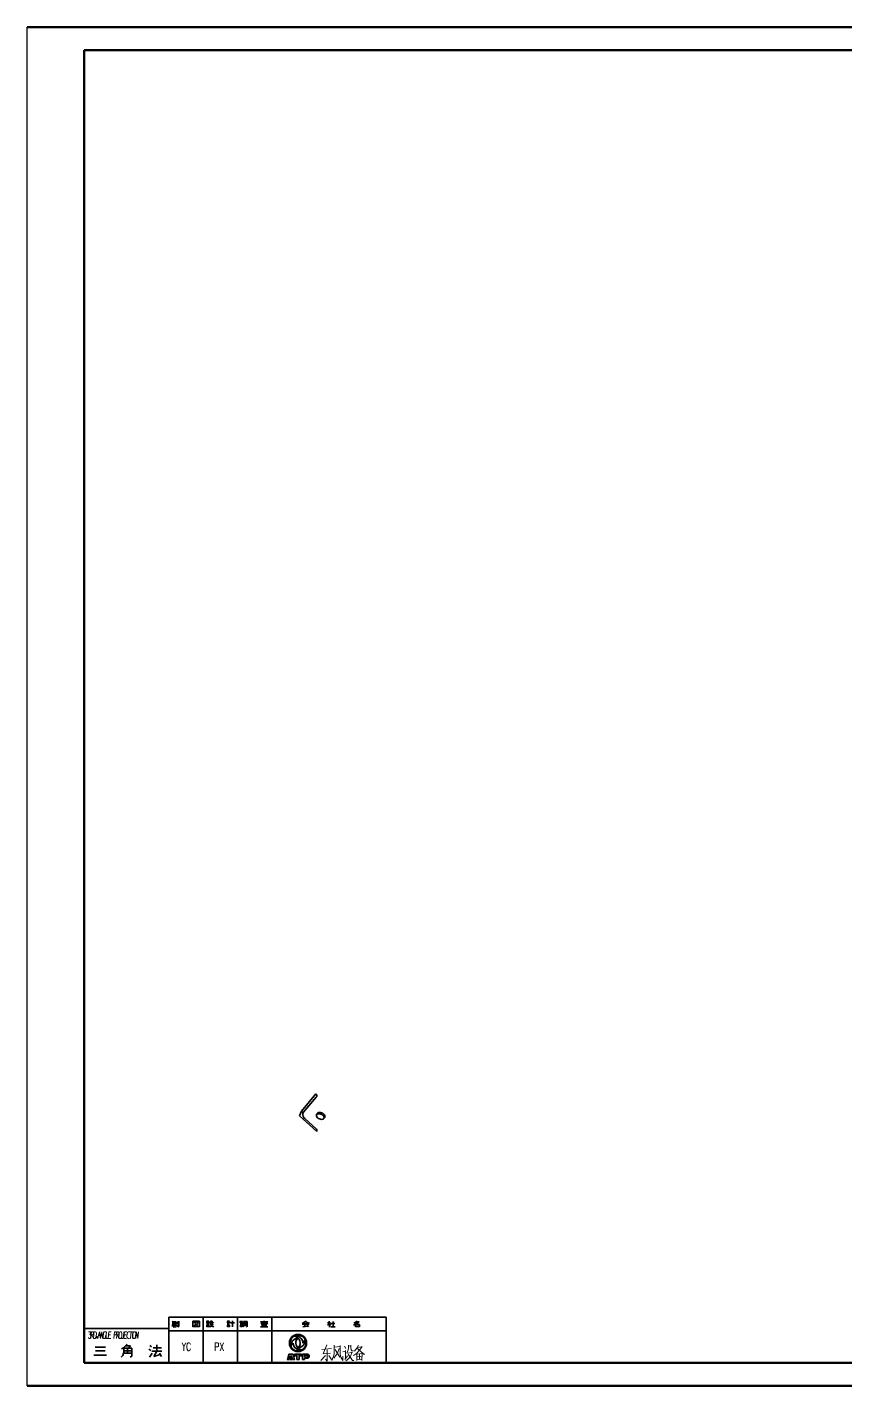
# Model space of a CAD drawing. Header units: millimetres. Extents: x 1333 to 104182, y -62926 to -5704.
# Drawn here: x 48039 to 48755, y -62916 to -61728 of the extents above; entities that cross this region are included whole.
import ezdxf
from ezdxf.enums import TextEntityAlignment as Align

# ---------------------------------------------------------------- set-up
doc = ezdxf.new("R2010")
doc.units = ezdxf.units.MM
doc.header["$LTSCALE"] = 0.5
doc.layers.add('11', color=3, linetype='Continuous')
doc.layers.add('SHM_LABEL', color=40, linetype='Continuous')
doc.styles.get("Standard").update_dxf_attribs({"font": 'simplex.shx'})

msp = doc.modelspace()

# ---------------------------------------------------------------- linework, layer by layer
at = {"color": 7, "lineweight": 70}
for p, q in [((48038.743, -61727.561), (49720.743, -61727.561)), ((48088.743, -62895.561), (48088.743, -61747.561)), ((48088.743, -61747.561), (49700.743, -61747.561)), ((49700.743, -62895.561), (48088.743, -62895.561)), ((49720.743, -62915.561), (48038.743, -62915.561))]:
    msp.add_line(p, q, dxfattribs=at)
at = {"lineweight": 35}
for p, q in [((48278.832, -62675.359), (48291.421, -62660.26)), ((48280.334, -62676.704), (48291.664, -62663.114)), ((48292.143, -62693.037), (48277.117, -62679.595))]:
    msp.add_line(p, q, dxfattribs=at)
at = {"lineweight": 35, "ltscale": 0.023998}
msp.add_line((48291.421, -62660.26), (48291.921, -62660.708), dxfattribs=at)
at = {"lineweight": 35, "ltscale": 0.163191}
msp.add_line((48277.117, -62679.595), (48278.832, -62675.359), dxfattribs=at)
at = {"lineweight": 35, "ltscale": 0.072}
msp.add_line((48278.832, -62675.359), (48280.334, -62676.704), dxfattribs=at)
at = {"lineweight": 35, "ltscale": 0.032643}
msp.add_line((48279.991, -62677.551), (48280.334, -62676.704), dxfattribs=at)
at = {"lineweight": 35, "ltscale": 0.480017}
msp.add_line((48281.638, -62681.909), (48291.655, -62690.87), dxfattribs=at)
at = {"lineweight": 35, "ltscale": 0.016317}
msp.add_line((48292.143, -62693.037), (48292.314, -62692.613), dxfattribs=at)
at = {"color": 7, "lineweight": 35}
for p, q in [((48162.743, -62855.561), (48352.743, -62855.561)), ((48192.743, -62855.561), (48192.743, -62895.561)), ((48222.743, -62855.561), (48222.743, -62895.561)), ((48252.743, -62855.561), (48252.743, -62895.561)), ((48352.743, -62855.561), (48352.743, -62895.561)), ((48088.743, -62865.561), (48162.743, -62865.561)), ((48162.743, -62867.561), (48352.743, -62867.561))]:
    msp.add_line(p, q, dxfattribs=at)
at = {"color": 7, "lineweight": 35, "ltscale": 0.125}
msp.add_line((48162.743, -62865.561), (48162.743, -62855.561), dxfattribs=at)
at = {"color": 7, "lineweight": 35, "ltscale": 0.375}
msp.add_line((48162.743, -62865.561), (48162.743, -62895.561), dxfattribs=at)
at = {"color": 7, "lineweight": 35, "ltscale": 0.085229}
msp.add_line((48165.248, -62862.42), (48172.066, -62862.42), dxfattribs=at)
at = {"color": 7, "lineweight": 35, "ltscale": 0.027653}
msp.add_line((48167.531, -62862.984), (48165.37, -62863.457), dxfattribs=at)
at = {"color": 7, "lineweight": 35, "ltscale": 0.044715}
msp.add_line((48165.551, -62860.468), (48169.128, -62860.452), dxfattribs=at)
at = {"color": 7, "lineweight": 35, "ltscale": 0.012385}
msp.add_line((48166.48, -62859.156), (48165.978, -62860.01), dxfattribs=at)
at = {"color": 7, "lineweight": 35, "ltscale": 0.032741}
msp.add_line((48166.19, -62859.65), (48168.809, -62859.674), dxfattribs=at)
at = {"color": 7, "lineweight": 35, "ltscale": 0.011821}
msp.add_line((48166.191, -62862.054), (48166.207, -62861.108), dxfattribs=at)
at = {"color": 7, "lineweight": 35, "ltscale": 0.030435}
msp.add_line((48166.207, -62861.108), (48168.641, -62861.139), dxfattribs=at)
at = {"color": 7, "lineweight": 35, "ltscale": 0.032907}
msp.add_line((48166.48, -62864.129), (48169.098, -62863.854), dxfattribs=at)
at = {"color": 7, "lineweight": 35, "ltscale": 0.038324}
msp.add_line((48167.409, -62859.171), (48167.393, -62862.237), dxfattribs=at)
at = {"color": 7, "lineweight": 35, "ltscale": 0.015919}
msp.add_line((48168.672, -62862.42), (48167.531, -62862.984), dxfattribs=at)
at = {"color": 7, "lineweight": 35, "ltscale": 0.013156}
msp.add_line((48167.531, -62862.984), (48167.531, -62864.037), dxfattribs=at)
at = {"color": 7, "lineweight": 35, "ltscale": 0.003058}
msp.add_line((48168.444, -62862.115), (48168.2, -62862.13), dxfattribs=at)
at = {"color": 7, "lineweight": 35, "ltscale": 0.003768}
msp.add_line((48168.657, -62861.901), (48168.444, -62862.115), dxfattribs=at)
at = {"color": 7, "lineweight": 35, "ltscale": 0.009536}
msp.add_line((48168.641, -62861.139), (48168.657, -62861.901), dxfattribs=at)
at = {"color": 7, "lineweight": 35, "ltscale": 0.008582}
msp.add_line((48169.006, -62861.795), (48169.006, -62862.481), dxfattribs=at)
at = {"color": 7, "lineweight": 35, "ltscale": 0.014683}
msp.add_line((48169.006, -62862.481), (48169.829, -62863.32), dxfattribs=at)
at = {"color": 7, "lineweight": 35, "ltscale": 0.01925}
msp.add_line((48171.229, -62862.679), (48169.829, -62863.32), dxfattribs=at)
at = {"color": 7, "lineweight": 35, "ltscale": 0.015107}
msp.add_line((48169.829, -62863.32), (48170.97, -62863.717), dxfattribs=at)
at = {"color": 7, "lineweight": 35, "ltscale": 0.025931}
msp.add_line((48170.057, -62859.339), (48170.057, -62861.413), dxfattribs=at)
at = {"color": 7, "lineweight": 35, "ltscale": 0.00304}
msp.add_line((48171.153, -62861.917), (48170.91, -62861.917), dxfattribs=at)
at = {"color": 7, "lineweight": 35, "ltscale": 0.011018}
msp.add_line((48170.97, -62863.717), (48171.838, -62863.869), dxfattribs=at)
at = {"color": 7, "lineweight": 35, "ltscale": 0.003388}
msp.add_line((48171.366, -62861.749), (48171.153, -62861.917), dxfattribs=at)
at = {"color": 7, "lineweight": 35, "ltscale": 0.033368}
msp.add_line((48171.366, -62859.079), (48171.366, -62861.749), dxfattribs=at)
at = {"color": 7, "lineweight": 35, "ltscale": 0.070776}
for p, q in [((48183.755, -62859.003), (48189.418, -62859.003)), ((48183.755, -62863.595), (48189.418, -62863.595))]:
    msp.add_line(p, q, dxfattribs=at)
at = {"color": 7, "lineweight": 35, "ltscale": 0.062347}
msp.add_line((48183.755, -62859.003), (48183.755, -62863.991), dxfattribs=at)
at = {"color": 7, "lineweight": 35, "ltscale": 0.016097}
msp.add_line((48186.023, -62862.481), (48184.851, -62863.015), dxfattribs=at)
at = {"color": 7, "lineweight": 35, "ltscale": 0.013534}
msp.add_line((48184.881, -62859.918), (48185.505, -62860.803), dxfattribs=at)
at = {"color": 7, "lineweight": 35, "ltscale": 0.035448}
msp.add_line((48185.505, -62861.215), (48187.987, -62862.588), dxfattribs=at)
at = {"color": 7, "lineweight": 35, "ltscale": 0.029906}
msp.add_line((48187.698, -62860.773), (48186.023, -62862.481), dxfattribs=at)
at = {"color": 7, "lineweight": 35, "ltscale": 0.012539}
msp.add_line((48186.419, -62859.491), (48186.571, -62860.483), dxfattribs=at)
at = {"color": 7, "lineweight": 35, "ltscale": 0.013951}
msp.add_line((48188.336, -62859.857), (48187.698, -62860.773), dxfattribs=at)
at = {"color": 7, "lineweight": 35, "ltscale": 0.063303}
msp.add_line((48189.418, -62859.003), (48189.418, -62864.068), dxfattribs=at)
at = {"color": 7, "lineweight": 35, "ltscale": 0.036719}
for p, q in [((48195.278, -62859.873), (48198.215, -62859.873)), ((48213.409, -62859.856), (48216.346, -62859.856)), ((48224.665, -62860.018), (48227.602, -62860.018))]:
    msp.add_line(p, q, dxfattribs=at)
at = {"color": 7, "lineweight": 35, "ltscale": 0.025879}
for p, q in [((48195.582, -62859.11), (48197.652, -62859.11)), ((48213.712, -62859.093), (48215.783, -62859.093))]:
    msp.add_line(p, q, dxfattribs=at)
at = {"color": 7, "lineweight": 35, "ltscale": 0.024927}
for p, q in [((48195.688, -62861.612), (48197.682, -62861.612)), ((48213.819, -62861.595), (48215.813, -62861.595))]:
    msp.add_line(p, q, dxfattribs=at)
at = {"color": 7, "lineweight": 35, "ltscale": 0.025122}
msp.add_line((48195.718, -62860.742), (48197.728, -62860.742), dxfattribs=at)
at = {"color": 7, "lineweight": 35, "ltscale": 0.018304}
for p, q in [((48195.962, -62863.869), (48195.962, -62862.405)), ((48214.093, -62863.852), (48214.093, -62862.388)), ((48225.349, -62864.015), (48225.349, -62862.551))]:
    msp.add_line(p, q, dxfattribs=at)
at = {"color": 7, "lineweight": 35, "ltscale": 0.019971}
for p, q in [((48195.962, -62862.405), (48197.56, -62862.405)), ((48195.962, -62863.579), (48197.56, -62863.579)), ((48214.093, -62862.388), (48215.691, -62862.388)), ((48214.093, -62863.562), (48215.691, -62863.562))]:
    msp.add_line(p, q, dxfattribs=at)
at = {"color": 7, "lineweight": 35, "ltscale": 0.019257}
for p, q in [((48197.56, -62862.405), (48197.56, -62863.945)), ((48226.948, -62862.551), (48226.948, -62864.091))]:
    msp.add_line(p, q, dxfattribs=at)
at = {"color": 7, "lineweight": 35, "ltscale": 0.006976}
msp.add_line((48198.352, -62860.589), (48198.854, -62860.346), dxfattribs=at)
at = {"color": 7, "lineweight": 35, "ltscale": 0.03595}
msp.add_line((48198.382, -62861.276), (48201.258, -62861.261), dxfattribs=at)
at = {"color": 7, "lineweight": 35, "ltscale": 0.013082}
msp.add_line((48199.372, -62863.579), (48198.397, -62863.961), dxfattribs=at)
at = {"color": 7, "lineweight": 35, "ltscale": 0.00629}
msp.add_line((48198.854, -62860.346), (48199.143, -62859.934), dxfattribs=at)
at = {"color": 7, "lineweight": 35, "ltscale": 0.009218}
msp.add_line((48199.128, -62861.917), (48199.493, -62862.557), dxfattribs=at)
at = {"color": 7, "lineweight": 35, "ltscale": 0.01087}
msp.add_line((48199.143, -62859.934), (48199.143, -62859.064), dxfattribs=at)
at = {"color": 7, "lineweight": 35, "ltscale": 0.017126}
msp.add_line((48199.143, -62859.064), (48200.513, -62859.064), dxfattribs=at)
at = {"color": 7, "lineweight": 35, "ltscale": 0.011358}
msp.add_line((48200.118, -62863.061), (48199.372, -62863.579), dxfattribs=at)
at = {"color": 7, "lineweight": 35, "ltscale": 0.014821}
msp.add_line((48199.493, -62862.557), (48200.437, -62863.274), dxfattribs=at)
at = {"color": 7, "lineweight": 35, "ltscale": 0.014299}
msp.add_line((48200.878, -62862.206), (48200.118, -62863.061), dxfattribs=at)
at = {"color": 7, "lineweight": 35, "ltscale": 0.022491}
msp.add_line((48200.437, -62863.274), (48202.081, -62864.006), dxfattribs=at)
at = {"color": 7, "lineweight": 35, "ltscale": 0.014682}
msp.add_line((48200.513, -62859.064), (48200.513, -62860.239), dxfattribs=at)
at = {"color": 7, "lineweight": 35, "ltscale": 0.003426}
msp.add_line((48200.513, -62860.239), (48200.751, -62860.376), dxfattribs=at)
at = {"color": 7, "lineweight": 35, "ltscale": 0.01073}
for p, q in [((48200.751, -62860.376), (48201.609, -62860.376)), ((48129.75, -62890.123), (48128.891, -62890.123))]:
    msp.add_line(p, q, dxfattribs=at)
at = {"color": 7, "lineweight": 35, "ltscale": 0.012738}
msp.add_line((48201.258, -62861.261), (48200.878, -62862.206), dxfattribs=at)
at = {"color": 7, "lineweight": 35, "ltscale": 0.006401}
msp.add_line((48201.609, -62860.376), (48201.865, -62859.932), dxfattribs=at)
at = {"color": 7, "lineweight": 35, "ltscale": 0.02511}
for p, q in [((48213.85, -62860.725), (48215.859, -62860.725)), ((48225.106, -62860.888), (48227.115, -62860.888))]:
    msp.add_line(p, q, dxfattribs=at)
at = {"color": 7, "lineweight": 35, "ltscale": 0.01926}
msp.add_line((48215.691, -62862.388), (48215.691, -62863.929), dxfattribs=at)
at = {"color": 7, "lineweight": 35, "ltscale": 0.045654}
msp.add_line((48216.608, -62860.585), (48220.26, -62860.585), dxfattribs=at)
at = {"color": 7, "lineweight": 35, "ltscale": 0.066437}
msp.add_line((48218.393, -62858.795), (48218.393, -62864.11), dxfattribs=at)
at = {"color": 7, "lineweight": 35, "ltscale": 0.025867}
msp.add_line((48224.969, -62859.256), (48227.039, -62859.256), dxfattribs=at)
at = {"color": 7, "lineweight": 35, "ltscale": 0.024915}
msp.add_line((48225.076, -62861.757), (48227.069, -62861.757), dxfattribs=at)
at = {"color": 7, "lineweight": 35, "ltscale": 0.019983}
for p, q in [((48225.349, -62862.551), (48226.948, -62862.551)), ((48225.349, -62863.725), (48226.948, -62863.725))]:
    msp.add_line(p, q, dxfattribs=at)
at = {"color": 7, "lineweight": 35, "ltscale": 0.010372}
msp.add_line((48227.431, -62863.866), (48227.946, -62863.215), dxfattribs=at)
at = {"color": 7, "lineweight": 35, "ltscale": 0.008641}
msp.add_line((48227.946, -62863.215), (48228.081, -62862.537), dxfattribs=at)
at = {"color": 7, "lineweight": 35, "ltscale": 0.040677}
msp.add_line((48228.081, -62862.537), (48228.081, -62859.283), dxfattribs=at)
at = {"color": 7, "lineweight": 35, "ltscale": 0.039233}
msp.add_line((48228.081, -62859.283), (48231.219, -62859.283), dxfattribs=at)
at = {"color": 7, "lineweight": 35, "ltscale": 0.022327}
for p, q in [((48228.757, -62860.395), (48230.544, -62860.395)), ((48228.757, -62861.181), (48230.544, -62861.181))]:
    msp.add_line(p, q, dxfattribs=at)
at = {"color": 7, "lineweight": 35, "ltscale": 0.016611}
msp.add_line((48228.784, -62863.215), (48228.784, -62861.886), dxfattribs=at)
at = {"color": 7, "lineweight": 35, "ltscale": 0.018945}
for p, q in [((48228.784, -62861.886), (48230.299, -62861.886)), ((48228.784, -62862.947), (48230.299, -62862.947))]:
    msp.add_line(p, q, dxfattribs=at)
at = {"color": 7, "lineweight": 35, "ltscale": 0.018152}
msp.add_line((48229.615, -62859.729), (48229.615, -62861.181), dxfattribs=at)
at = {"color": 7, "lineweight": 35, "ltscale": 0.016949}
msp.add_line((48230.299, -62861.886), (48230.299, -62863.242), dxfattribs=at)
at = {"color": 7, "lineweight": 35, "ltscale": 0.007381}
msp.add_line((48231.219, -62863.974), (48230.649, -62863.821), dxfattribs=at)
at = {"color": 7, "lineweight": 35, "ltscale": 0.058643}
msp.add_line((48231.219, -62859.283), (48231.219, -62863.974), dxfattribs=at)
at = {"color": 7, "lineweight": 35, "ltscale": 0.079822}
msp.add_line((48242.936, -62859.608), (48249.322, -62859.608), dxfattribs=at)
at = {"color": 7, "lineweight": 35, "ltscale": 0.078467}
msp.add_line((48242.936, -62863.839), (48249.213, -62863.839), dxfattribs=at)
at = {"color": 7, "lineweight": 35, "ltscale": 0.040539}
msp.add_line((48246.075, -62859.608), (48243.266, -62861.23), dxfattribs=at)
at = {"color": 7, "lineweight": 35, "ltscale": 0.028476}
msp.add_line((48244.451, -62863.812), (48244.451, -62861.534), dxfattribs=at)
at = {"color": 7, "lineweight": 35, "ltscale": 0.042285}
for p, q in [((48244.451, -62861.534), (48247.834, -62861.534)), ((48244.451, -62862.293), (48247.834, -62862.293)), ((48244.451, -62863.161), (48247.834, -62863.161))]:
    msp.add_line(p, q, dxfattribs=at)
at = {"color": 7, "lineweight": 35, "ltscale": 0.031863}
msp.add_line((48246.075, -62858.659), (48246.075, -62861.208), dxfattribs=at)
at = {"color": 7, "lineweight": 35, "ltscale": 0.045558}
msp.add_line((48246.075, -62859.608), (48249.231, -62861.431), dxfattribs=at)
at = {"color": 7, "lineweight": 35, "ltscale": 0.028815}
msp.add_line((48247.834, -62861.534), (48247.834, -62863.839), dxfattribs=at)
at = {"color": 7, "lineweight": 35, "ltscale": 0.02061}
msp.add_line((48280.737, -62860.332), (48279.233, -62861.008), dxfattribs=at)
at = {"color": 7, "lineweight": 35, "ltscale": 0.073584}
msp.add_line((48279.461, -62861.78), (48285.348, -62861.78), dxfattribs=at)
at = {"color": 7, "lineweight": 35, "ltscale": 0.054241}
msp.add_line((48280.051, -62863.867), (48284.361, -62863.361), dxfattribs=at)
at = {"color": 7, "lineweight": 35, "ltscale": 0.030253}
msp.add_line((48282.711, -62858.933), (48280.737, -62860.332), dxfattribs=at)
at = {"color": 7, "lineweight": 35, "ltscale": 0.036572}
msp.add_line((48280.87, -62860.923), (48283.795, -62860.923), dxfattribs=at)
at = {"color": 7, "lineweight": 35, "ltscale": 0.025957}
msp.add_line((48282.038, -62861.78), (48281.303, -62863.723), dxfattribs=at)
at = {"color": 7, "lineweight": 35, "ltscale": 0.020979}
msp.add_line((48282.499, -62859.084), (48283.868, -62860.055), dxfattribs=at)
at = {"color": 7, "lineweight": 35, "ltscale": 0.024349}
msp.add_line((48283.699, -62862.42), (48284.854, -62863.988), dxfattribs=at)
at = {"color": 7, "lineweight": 35, "ltscale": 0.02636}
msp.add_line((48283.868, -62860.055), (48285.805, -62860.887), dxfattribs=at)
at = {"color": 7, "lineweight": 35, "ltscale": 0.025641}
msp.add_line((48303.225, -62861.406), (48301.456, -62862.444), dxfattribs=at)
at = {"color": 7, "lineweight": 35, "ltscale": 0.032813}
msp.add_line((48301.54, -62860.344), (48304.165, -62860.344), dxfattribs=at)
at = {"color": 7, "lineweight": 35, "ltscale": 0.01478}
msp.add_line((48303.069, -62859.162), (48303.069, -62860.344), dxfattribs=at)
at = {"color": 7, "lineweight": 35, "ltscale": 0.017721}
msp.add_line((48304.165, -62860.344), (48303.225, -62861.406), dxfattribs=at)
at = {"color": 7, "lineweight": 35, "ltscale": 0.021016}
msp.add_line((48303.225, -62861.406), (48304.634, -62862.323), dxfattribs=at)
at = {"color": 7, "lineweight": 35, "ltscale": 0.036496}
msp.add_line((48303.225, -62861.406), (48303.225, -62864.326), dxfattribs=at)
at = {"color": 7, "lineweight": 35, "ltscale": 0.049365}
msp.add_line((48304.321, -62864.024), (48308.27, -62864.024), dxfattribs=at)
at = {"color": 7, "lineweight": 35, "ltscale": 0.041394}
msp.add_line((48304.658, -62861.02), (48307.969, -62861.02), dxfattribs=at)
at = {"color": 7, "lineweight": 35, "ltscale": 0.060178}
msp.add_line((48306.368, -62859.21), (48306.368, -62864.024), dxfattribs=at)
at = {"color": 7, "lineweight": 35, "ltscale": 0.026269}
msp.add_line((48326.255, -62861.78), (48324.257, -62862.432), dxfattribs=at)
at = {"color": 7, "lineweight": 35, "ltscale": 0.028606}
msp.add_line((48326.604, -62859.705), (48324.558, -62860.73), dxfattribs=at)
at = {"color": 7, "lineweight": 35, "ltscale": 0.022202}
msp.add_line((48325.753, -62860.132), (48327.135, -62861.247), dxfattribs=at)
at = {"color": 7, "lineweight": 35, "ltscale": 0.044836}
for p, q in [((48326.063, -62862.057), (48329.65, -62862.057)), ((48326.063, -62863.734), (48329.65, -62863.734))]:
    msp.add_line(p, q, dxfattribs=at)
at = {"color": 7, "lineweight": 35, "ltscale": 0.024283}
msp.add_line((48326.063, -62864), (48326.063, -62862.057), dxfattribs=at)
at = {"color": 7, "lineweight": 35, "ltscale": 0.027627}
msp.add_line((48328.145, -62860.634), (48326.255, -62861.78), dxfattribs=at)
at = {"color": 7, "lineweight": 35, "ltscale": 0.013056}
msp.add_line((48327.411, -62859.041), (48326.604, -62859.705), dxfattribs=at)
at = {"color": 7, "lineweight": 35, "ltscale": 0.032959}
msp.add_line((48326.604, -62859.705), (48329.241, -62859.705), dxfattribs=at)
at = {"color": 7, "lineweight": 35, "ltscale": 0.017956}
msp.add_line((48329.241, -62859.705), (48328.145, -62860.634), dxfattribs=at)
at = {"color": 7, "lineweight": 35, "ltscale": 0.023981}
msp.add_line((48329.65, -62862.057), (48329.65, -62863.976), dxfattribs=at)
at = {"color": 7, "lineweight": 35, "ltscale": 0.027872}
msp.add_line((48124.752, -62880.652), (48123.164, -62882.217), dxfattribs=at)
at = {"color": 7, "lineweight": 35, "ltscale": 0.024651}
msp.add_line((48126.131, -62879.243), (48124.752, -62880.652), dxfattribs=at)
at = {"color": 7, "lineweight": 35, "ltscale": 0.055009}
msp.add_line((48124.752, -62880.652), (48129.152, -62880.704), dxfattribs=at)
at = {"color": 7, "lineweight": 35, "ltscale": 0.030689}
msp.add_line((48129.152, -62880.704), (48127.511, -62882.53), dxfattribs=at)
at = {"color": 7, "lineweight": 35, "ltscale": 0.026571}
msp.add_line((48146.048, -62880.156), (48147.663, -62881.539), dxfattribs=at)
at = {"color": 7, "lineweight": 35, "ltscale": 0.067187}
msp.add_line((48152.115, -62879.817), (48152.115, -62885.192), dxfattribs=at)
at = {"color": 7, "lineweight": 35, "ltscale": 0.1401}
msp.add_line((48097.053, -62888.632), (48108.261, -62888.632), dxfattribs=at)
at = {"color": 7, "lineweight": 35, "ltscale": 0.111206}
msp.add_line((48098.314, -62881.682), (48107.211, -62881.682), dxfattribs=at)
at = {"color": 7, "lineweight": 35, "ltscale": 0.104199}
msp.add_line((48098.524, -62884.981), (48106.86, -62884.981), dxfattribs=at)
at = {"color": 7, "lineweight": 35, "ltscale": 0.026955}
msp.add_line((48122.585, -62889.099), (48121.06, -62890.624), dxfattribs=at)
at = {"color": 7, "lineweight": 35, "ltscale": 0.025778}
msp.add_line((48123.164, -62882.217), (48121.341, -62883.183), dxfattribs=at)
at = {"color": 7, "lineweight": 35, "ltscale": 0.02588}
msp.add_line((48123.121, -62887.099), (48122.585, -62889.099), dxfattribs=at)
at = {"color": 7, "lineweight": 35, "ltscale": 0.015901}
msp.add_line((48123.45, -62885.87), (48123.121, -62887.099), dxfattribs=at)
at = {"color": 7, "lineweight": 35, "ltscale": 0.08938}
msp.add_line((48123.121, -62887.099), (48130.271, -62887.097), dxfattribs=at)
at = {"color": 7, "lineweight": 35, "ltscale": 0.085266}
for p, q in [((48123.45, -62882.635), (48130.271, -62882.635)), ((48123.45, -62884.853), (48130.271, -62884.853))]:
    msp.add_line(p, q, dxfattribs=at)
at = {"color": 7, "lineweight": 35, "ltscale": 0.027725}
msp.add_line((48123.45, -62882.635), (48123.45, -62884.853), dxfattribs=at)
at = {"color": 7, "lineweight": 35, "ltscale": 0.01272}
msp.add_line((48123.45, -62884.853), (48123.45, -62885.87), dxfattribs=at)
at = {"color": 7, "lineweight": 35, "ltscale": 0.055774}
msp.add_line((48126.678, -62882.635), (48126.678, -62887.097), dxfattribs=at)
at = {"color": 7, "lineweight": 35, "ltscale": 0.009216}
msp.add_line((48130.271, -62889.601), (48129.75, -62890.123), dxfattribs=at)
at = {"color": 7, "lineweight": 35, "ltscale": 0.087085}
msp.add_line((48130.271, -62882.635), (48130.271, -62889.601), dxfattribs=at)
at = {"color": 7, "lineweight": 35, "ltscale": 0.026327}
msp.add_line((48145.163, -62883.47), (48146.856, -62884.722), dxfattribs=at)
at = {"color": 7, "lineweight": 35, "ltscale": 0.053073}
msp.add_line((48148.001, -62886.862), (48145.71, -62890.436), dxfattribs=at)
at = {"color": 7, "lineweight": 35, "ltscale": 0.107727}
msp.add_line((48147.922, -62885.192), (48156.541, -62885.192), dxfattribs=at)
at = {"color": 7, "lineweight": 35, "ltscale": 0.090796}
msp.add_line((48148.886, -62882.322), (48156.15, -62882.322), dxfattribs=at)
at = {"color": 7, "lineweight": 35, "ltscale": 0.066593}
msp.add_line((48152.115, -62885.192), (48149.451, -62889.805), dxfattribs=at)
at = {"color": 7, "lineweight": 35, "ltscale": 0.073285}
msp.add_line((48149.451, -62889.805), (48155.114, -62888.288), dxfattribs=at)
at = {"color": 7, "lineweight": 35, "ltscale": 0.041521}
msp.add_line((48154.536, -62887.07), (48156.197, -62889.947), dxfattribs=at)
at = {"color": 1, "lineweight": 35, "ltscale": 0.02362}
for p, q in [((48266.282, -62892.617), (48268.172, -62892.617)), ((48274.785, -62892.617), (48276.675, -62892.617)), ((48281.463, -62892.617), (48279.573, -62892.617)), ((48281.463, -62890.538), (48281.463, -62888.649))]:
    msp.add_line(p, q, dxfattribs=at)
at = {"color": 1, "lineweight": 35, "ltscale": 0.060875}
for p, q in [((48266.558, -62892.617), (48267.742, -62887.893)), ((48272.533, -62892.617), (48271.349, -62887.893))]:
    msp.add_line(p, q, dxfattribs=at)
at = {"color": 1, "lineweight": 35, "ltscale": 0.028296}
msp.add_line((48267.603, -62890.41), (48268.109, -62892.617), dxfattribs=at)
at = {"color": 1, "lineweight": 35, "ltscale": 0.018896}
msp.add_line((48267.794, -62887.893), (48269.305, -62887.893), dxfattribs=at)
at = {"color": 1, "lineweight": 35, "ltscale": 0.042394}
msp.add_line((48267.947, -62889.319), (48268.739, -62892.617), dxfattribs=at)
at = {"color": 1, "lineweight": 35, "ltscale": 0.021258}
for p, q in [((48270.439, -62892.617), (48268.739, -62892.617)), ((48272.707, -62887.893), (48272.707, -62889.593)), ((48278.753, -62887.893), (48278.753, -62889.593))]:
    msp.add_line(p, q, dxfattribs=at)
at = {"color": 1, "lineweight": 35, "ltscale": 0.012873}
msp.add_line((48269.305, -62887.893), (48269.546, -62888.894), dxfattribs=at)
at = {"color": 1, "lineweight": 35, "ltscale": 0.013077}
msp.add_line((48269.849, -62887.893), (48269.546, -62888.894), dxfattribs=at)
at = {"color": 1, "lineweight": 35, "ltscale": 0.007166}
msp.add_line((48269.925, -62889.279), (48269.771, -62889.831), dxfattribs=at)
at = {"color": 1, "lineweight": 35, "ltscale": 0.035809}
msp.add_line((48269.771, -62889.831), (48270.439, -62892.617), dxfattribs=at)
at = {"color": 1, "lineweight": 35, "ltscale": 0.018762}
msp.add_line((48271.349, -62887.893), (48269.849, -62887.893), dxfattribs=at)
at = {"color": 1, "lineweight": 35, "ltscale": 0.043036}
msp.add_line((48270.77, -62892.617), (48269.925, -62889.279), dxfattribs=at)
at = {"color": 1, "lineweight": 35, "ltscale": 0.022048}
msp.add_line((48272.533, -62892.617), (48270.77, -62892.617), dxfattribs=at)
at = {"color": 1, "lineweight": 35, "ltscale": 0.075583}
msp.add_line((48272.707, -62887.893), (48278.753, -62887.893), dxfattribs=at)
at = {"color": 1, "lineweight": 35, "ltscale": 0.030179}
for p, q in [((48272.707, -62889.593), (48274.785, -62888.365)), ((48278.753, -62889.593), (48276.675, -62888.365))]:
    msp.add_line(p, q, dxfattribs=at)
at = {"color": 1, "lineweight": 35, "ltscale": 0.053144}
for p, q in [((48274.785, -62892.617), (48274.785, -62888.365)), ((48276.675, -62892.617), (48276.675, -62888.365))]:
    msp.add_line(p, q, dxfattribs=at)
at = {"color": 1, "lineweight": 35, "ltscale": 0.054325}
msp.add_line((48279.573, -62887.893), (48283.919, -62887.893), dxfattribs=at)
at = {"color": 1, "lineweight": 35, "ltscale": 0.059049}
msp.add_line((48279.573, -62892.617), (48279.573, -62887.893), dxfattribs=at)
at = {"color": 1, "lineweight": 35, "ltscale": 0.021656}
for p, q in [((48281.463, -62888.649), (48283.195, -62888.649)), ((48281.463, -62890.538), (48283.195, -62890.538))]:
    msp.add_line(p, q, dxfattribs=at)
at = {"color": 1, "lineweight": 35, "ltscale": 0.030705}
msp.add_line((48281.463, -62891.294), (48283.919, -62891.294), dxfattribs=at)
at = {"color": 1, "lineweight": 35, "ltscale": 0.016534}
msp.add_line((48281.463, -62892.617), (48281.463, -62891.294), dxfattribs=at)
at = {"color": 3}
msp.add_lwpolyline([(48038.743, -61727.561), (49720.743, -61727.561), (49720.743, -62915.561), (48038.743, -62915.561)], close=True, dxfattribs=at)
at = {"color": 7, "lineweight": 13}
for points in [[(48092.282, -62873.161), (48092.393, -62873.581), (48092.56, -62873.931), (48092.894, -62874.071), (48093.562, -62874.071), (48093.84, -62873.861), (48094.23, -62873.441), (48094.563, -62871.551), (48094.341, -62871.061), (48093.896, -62870.781), (48093.45, -62870.921), (48094.563, -62868.471), (48092.56, -62868.471)], [(48094.563, -62874.071), (48094.786, -62870.921), (48094.953, -62868.471), (48096.4, -62868.471), (48096.734, -62869.031), (48096.623, -62870.641), (48096.177, -62870.991), (48094.786, -62870.991)], [(48096.734, -62874.071), (48098.348, -62874.071), (48098.849, -62873.441), (48099.071, -62872.811), (48099.182, -62872.181), (48099.349, -62870.221), (48099.294, -62869.381), (48099.015, -62868.751), (48098.57, -62868.471), (48096.956, -62868.471)], [(48097.123, -62868.471), (48096.956, -62870.851), (48096.734, -62874.071)], [(48100.462, -62874.071), (48101.297, -62871.271), (48102.132, -62868.471), (48102.466, -62871.271), (48102.8, -62874.071)], [(48102.8, -62874.071), (48103.078, -62871.271), (48103.356, -62868.471), (48104.024, -62871.341), (48104.636, -62874.071), (48104.97, -62871.061), (48105.248, -62868.471)], [(48107.307, -62871.831), (48107.029, -62874.071), (48105.527, -62874.071), (48105.304, -62873.231), (48105.248, -62872.601), (48105.527, -62869.801), (48105.805, -62868.821), (48106.25, -62868.471), (48107.753, -62868.471)], [(48109.756, -62874.071), (48107.753, -62874.071), (48107.975, -62870.921), (48108.142, -62868.471)], [(48111.982, -62874.071), (48109.756, -62874.071), (48109.979, -62870.921), (48110.145, -62868.471), (48112.371, -62868.471)], [(48114.709, -62874.071), (48114.931, -62870.921), (48115.098, -62868.471), (48116.434, -62868.471), (48116.712, -62868.751), (48116.879, -62869.101), (48116.768, -62870.501), (48116.434, -62870.921), (48114.931, -62870.921)], [(48116.879, -62874.071), (48117.102, -62870.921), (48117.269, -62868.471), (48118.716, -62868.471), (48119.049, -62869.031), (48118.938, -62870.641), (48118.493, -62870.991), (48117.102, -62870.991)], [(48123.446, -62868.471), (48123.168, -62872.461), (48122.889, -62873.441), (48122.5, -62874.071), (48121.609, -62874.071)], [(48125.672, -62874.071), (48123.446, -62874.071), (48123.668, -62870.921), (48123.835, -62868.471), (48126.061, -62868.471)], [(48128.343, -62874.071), (48127.119, -62874.071), (48126.618, -62873.861), (48126.451, -62873.651), (48126.228, -62873.231), (48126.061, -62872.461), (48126.117, -62870.221), (48126.395, -62869.171), (48126.674, -62868.681), (48127.007, -62868.471), (48128.399, -62868.471)], [(48128.399, -62868.471), (48130.847, -62868.471)], [(48129.233, -62874.071), (48129.456, -62870.921), (48129.623, -62868.471)], [(48130.847, -62874.071), (48131.014, -62871.271), (48131.181, -62868.471)], [(48133.741, -62874.071), (48134.019, -62871.271), (48134.298, -62868.471), (48134.965, -62871.341), (48135.578, -62874.071), (48135.911, -62871.061), (48136.19, -62868.471)], [(48095.398, -62870.991), (48096.734, -62874.071)], [(48100.462, -62873.091), (48099.349, -62873.091)], [(48099.461, -62872.671), (48100.351, -62872.671)], [(48099.461, -62873.511), (48100.351, -62873.511)], [(48101.241, -62871.481), (48102.466, -62871.481)], [(48106.973, -62871.831), (48107.641, -62871.831)], [(48109.979, -62871.061), (48111.759, -62871.061)], [(48117.714, -62870.991), (48119.049, -62874.071)], [(48123.668, -62871.061), (48125.449, -62871.061)], [(48300.937, -62879.666), (48297.745, -62887.569)], [(48307.483, -62880.117), (48307.323, -62887.795)], [(48312.592, -62880.343), (48312.592, -62887.795)], [(48316.423, -62880.795), (48317.7, -62883.053)], [(48319.935, -62880.117), (48319.935, -62883.053)], [(48319.935, -62881.02), (48322.011, -62880.569)], [(48322.011, -62880.117), (48322.011, -62882.149)], [(48328.716, -62879.891), (48327.119, -62882.601)], [(48299.66, -62888.924), (48295.829, -62893.44)], [(48296.467, -62883.73), (48305.088, -62882.827)], [(48297.745, -62887.569), (48304.13, -62886.891)], [(48301.257, -62893.891), (48299.82, -62892.311)], [(48301.257, -62884.182), (48301.257, -62893.891)], [(48302.694, -62889.149), (48305.088, -62892.536)], [(48306.844, -62889.601), (48305.248, -62893.44)], [(48307.323, -62887.795), (48306.844, -62889.601)], [(48307.164, -62891.407), (48310.197, -62886.891)], [(48307.483, -62881.698), (48312.592, -62881.246)], [(48308.281, -62883.73), (48312.272, -62890.504)], [(48310.197, -62886.891), (48311.634, -62882.827)], [(48312.592, -62887.795), (48313.23, -62890.504)], [(48313.23, -62890.504), (48314.986, -62893.44)], [(48317.381, -62885.311), (48314.986, -62885.762)], [(48314.986, -62893.44), (48314.986, -62889.601)], [(48318.977, -62889.375), (48316.583, -62892.536)], [(48317.381, -62891.407), (48317.381, -62884.633)], [(48317.7, -62893.666), (48320.095, -62891.633)], [(48319.456, -62884.859), (48318.339, -62886.891)], [(48319.297, -62886.891), (48322.649, -62886.44)], [(48319.935, -62883.053), (48319.456, -62884.859)], [(48319.616, -62887.795), (48323.288, -62893.44)], [(48320.095, -62891.633), (48321.532, -62889.601)], [(48323.128, -62885.988), (48321.532, -62889.601)], [(48322.011, -62882.149), (48322.17, -62884.182)], [(48322.17, -62884.182), (48322.809, -62885.085)], [(48322.809, -62885.085), (48324.405, -62885.085)], [(48331.909, -62881.246), (48329.514, -62884.407), (48326.8, -62887.343), (48324.405, -62888.924)], [(48327.119, -62882.601), (48325.204, -62885.311)], [(48327.279, -62887.343), (48327.279, -62893.44)], [(48327.279, -62887.795), (48331.749, -62887.343)], [(48331.589, -62892.311), (48327.279, -62892.762)], [(48327.439, -62882.149), (48331.589, -62881.472)], [(48327.758, -62883.053), (48333.345, -62887.795), (48334.303, -62887.795)], [(48327.758, -62890.278), (48331.11, -62890.053)], [(48329.514, -62887.795), (48329.514, -62892.311)], [(48331.909, -62887.117), (48331.589, -62893.44)], [(48323.288, -62893.44), (48324.565, -62893.44)]]:
    msp.add_lwpolyline(points, dxfattribs=at)
for points in [[(48120.663, -62874.071), (48121.331, -62873.231), (48121.498, -62872.391), (48121.609, -62869.451), (48121.275, -62868.751), (48120.997, -62868.471), (48119.996, -62868.471), (48119.662, -62868.751), (48119.328, -62869.381), (48119.161, -62870.081), (48119.049, -62873.161), (48119.606, -62874.071)], [(48132.795, -62874.071), (48133.463, -62873.231), (48133.63, -62872.391), (48133.741, -62869.451), (48133.407, -62868.751), (48133.129, -62868.471), (48132.127, -62868.471), (48131.793, -62868.751), (48131.459, -62869.381), (48131.292, -62870.081), (48131.181, -62873.161), (48131.738, -62874.071)], [(48099.683, -62873.791), (48100.128, -62873.791), (48100.462, -62873.371), (48100.462, -62872.811), (48100.128, -62872.391), (48099.683, -62872.391), (48099.349, -62872.811), (48099.349, -62873.371)]]:
    msp.add_lwpolyline(points, close=True, dxfattribs=at)
at = {"color": 1, "lineweight": 35}
for radius in [7.558, 6.954]:
    msp.add_circle((48275.73, -62878.125), radius, dxfattribs=at)
for centre, radius, start, end in [((48275.73, -62882.962), 6.378, 131.051823, 165.231428), ((48276.335, -62880.468), 6.738, 94.361789, 189.368528), ((48277.695, -62878.125), 6.154, 180.000009, 285.877455), ((48271.649, -62878.125), 6.047, 312.454162, 84.340801), ((48273.765, -62878.125), 6.218, 0, 103.781849), ((48279.811, -62878.125), 6.047, 132.454157, 264.340803), ((48275.125, -62875.782), 6.811, 274.926804, 7.678038), ((48275.73, -62873.287), 6.408, 311.58279, 344.937502), ((48283.195, -62889.593), 0.945, 269.999997, 90.000003), ((48283.919, -62889.593), 1.701, 269.999997, 90.000003)]:
    msp.add_arc(centre, radius, start, end, dxfattribs=at)
at = {"lineweight": 35}
for centre, major_axis, ratio, start_param, end_param in [((48290.663, -62662.218), (-1.213, -1.548), 0.68253473, 1.52617128, 3.09696761), ((48282.496, -62679.791), (2.052, -2.835), 0.5896962, 3.49550998, 5.06630631), ((48295.556, -62679.537), (-3.569, 1.445), 0.75757038, 6.28306414, 9.4246568), ((48295.042, -62680.807), (3.569, -1.445), 0.75757038, 2.19842524, 2.90438077), ((48295.556, -62679.537), (-3.569, 1.445), 0.75757038, 5.34001789, 6.28306414), ((48295.042, -62680.807), (-3.569, 1.445), 0.75757038, 3.37880331, 5.34001789), ((48295.556, -62679.537), (-3.569, 1.445), 0.75757038, 3.14147149, 5.34001789), ((48291.313, -62691.717), (0.821, -1.134), 0.5896962, 0.35391733, 1.92471366)]:
    msp.add_ellipse(centre, major_axis=major_axis, ratio=ratio, start_param=start_param, end_param=end_param, dxfattribs=at)
at = {"layer": '11'}
msp.add_lwpolyline([(48038.743, -61727.561), (49720.743, -61727.561), (49720.743, -62915.561), (48038.743, -62915.561)], close=True, dxfattribs=at)

# ---------------------------------------------------------------- texts
at = {"layer": 'SHM_LABEL', "width": 0.7}
for s, p in [('YC', (48182.248, -62881.369)), ('PX', (48211.091, -62881.369))]:
    msp.add_text(s, height=7, dxfattribs=at).set_placement(p, align=Align.MIDDLE_RIGHT)

doc.saveas('drawing.dxf')
